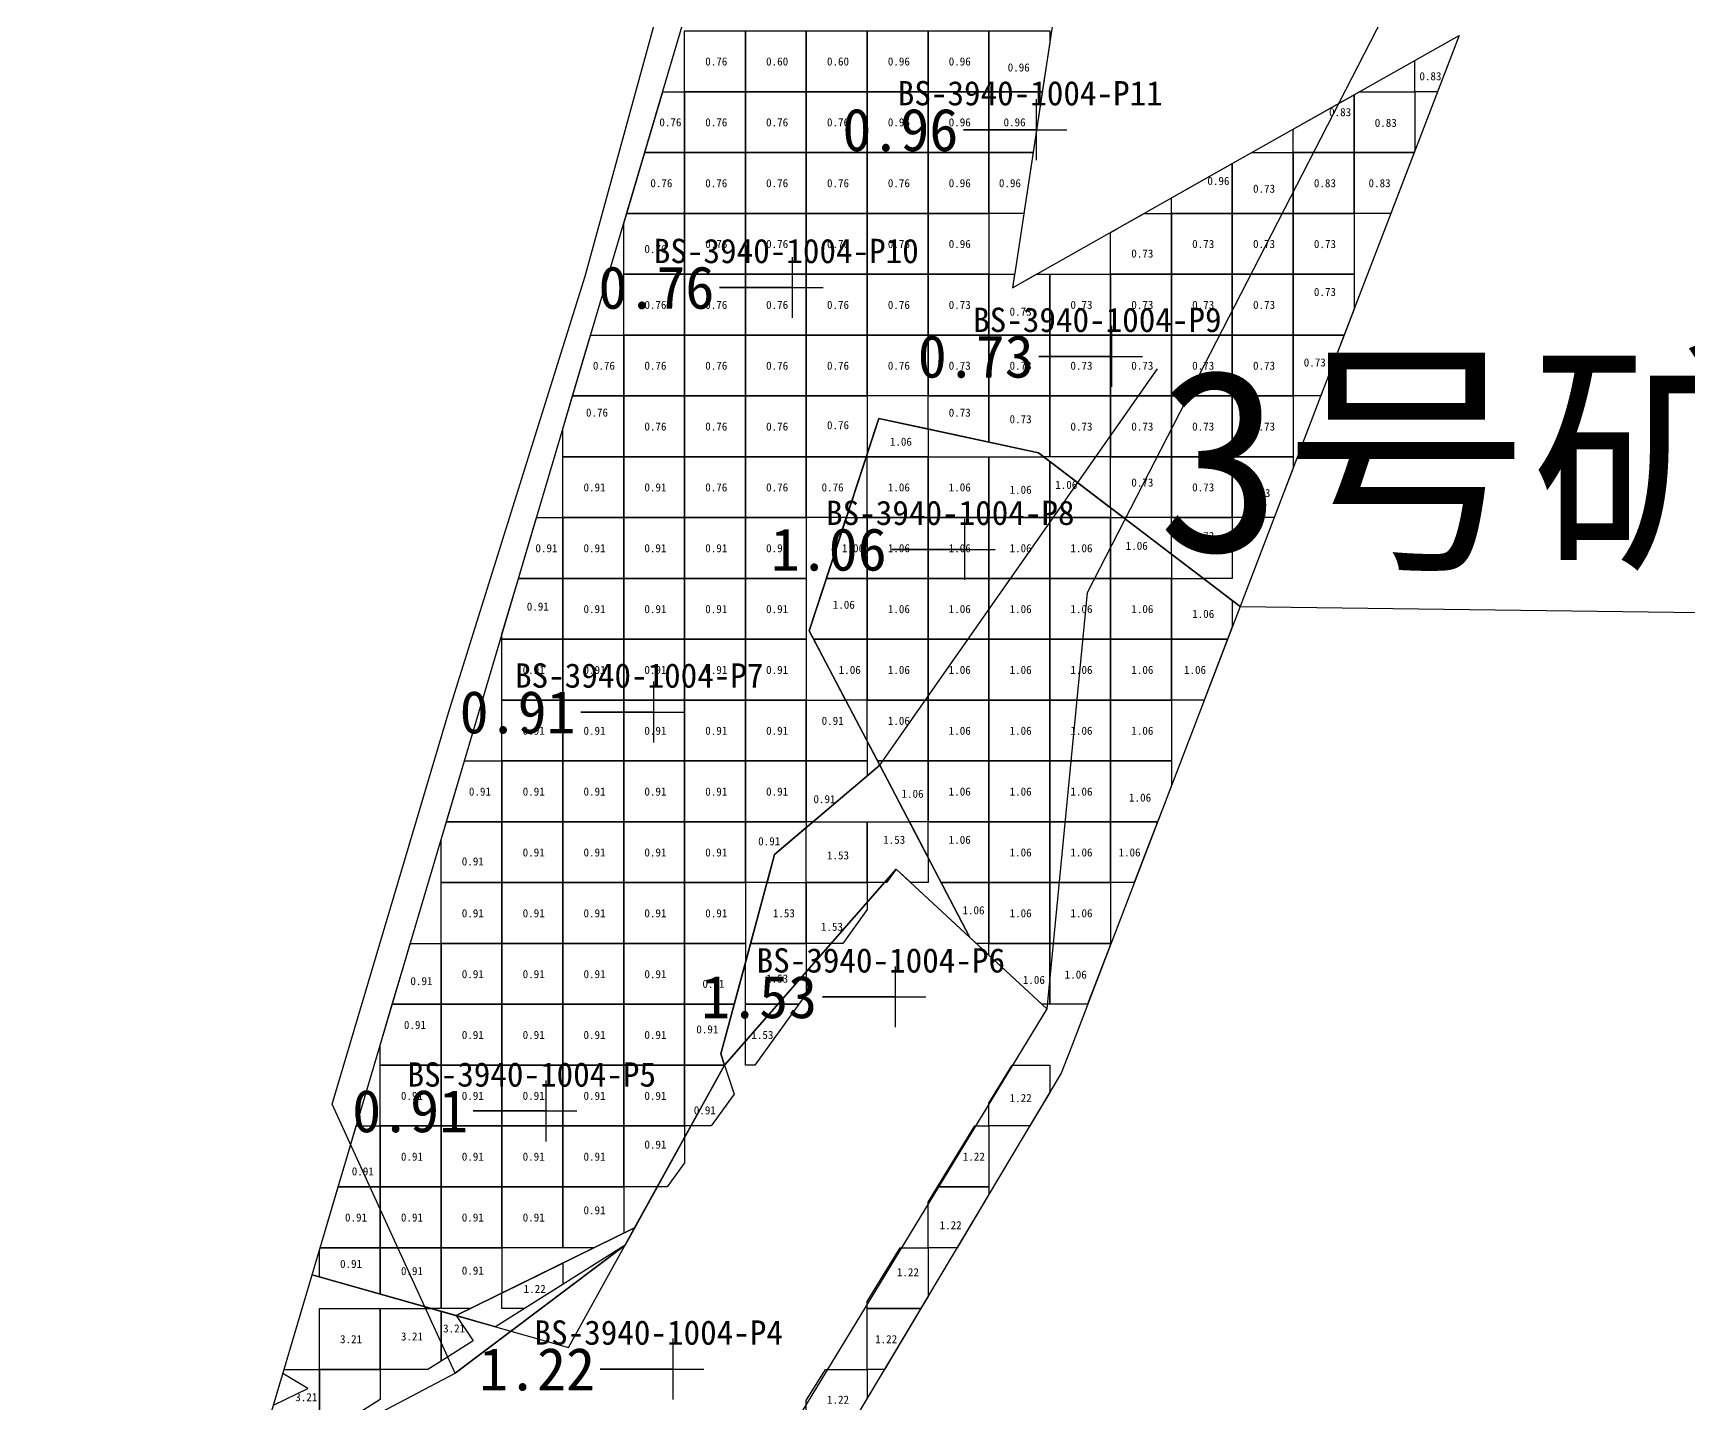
# Model space of a CAD drawing. Header units: metres. Extents: x 470001 to 470179, y 4349638 to 4349749.
# Drawn here: x 470083.89 to 470111.09, y 4349661.5 to 4349684.03 of the extents above; entities that cross this region are included whole.
import ezdxf

# ---------------------------------------------------------------- set-up
doc = ezdxf.new("R2010")
doc.units = ezdxf.units.M
for name, color, linetype in [('0.500-1.000', 4, 'Continuous'), ('1.000-1.500', 5, 'Continuous'), ('1.500-3.000', 1, 'Continuous'), ('3.000-999.000', 2, 'Continuous'), ('点', 7, 'Continuous'), ('爆区方格网', 7, 'Continuous'), ('综合图_历史矿块', 7, 'Continuous'), ('钻孔', 7, 'Continuous')]:
    doc.layers.add(name, color=color, linetype=linetype)
doc.styles.add('CN_TTF', font='simsunb.ttf')

msp = doc.modelspace()

# ---------------------------------------------------------------- linework, layer by layer
at = {"color": 7}
for p, q in [((470097.8, 4349671.997), (470102.365, 4349678.511)), ((470103.72, 4349674.608), (470113.803, 4349674.472))]:
    msp.add_line(p, q, dxfattribs=at)
at = {"layer": '0.500-1.000', "color": 4, "lineweight": 30}
for points in [[(470085.709, 4349659.311), (470090.823, 4349662.009), (470093.614, 4349664.11), (470093.772, 4349664.395), (470090.837, 4349662.953), (470090.837, 4349662.953), (470088.474, 4349663.625), (470089.055, 4349665.585), (470090.018, 4349668.839), (470090.461, 4349670.333), (470091.255, 4349673.014), (470092.509, 4349677.25), (470094.482, 4349683.909), (470095.812, 4349688.4)], [(470100.813, 4349685.334), (470100.045, 4349680.266), (470099.981, 4349679.845), (470101.694, 4349680.814), (470103.727, 4349681.964), (470107.317, 4349683.994), (470106.032, 4349680.642), (470105.087, 4349678.174), (470103.72, 4349674.608), (470102.224, 4349675.748), (470100.406, 4349677.133), (470098.61, 4349677.521), (470097.782, 4349677.699), (470097.141, 4349675.737), (470096.642, 4349674.21), (470097.8, 4349671.997), (470097.8, 4349671.997), (470096.071, 4349670.532), (470095.642, 4349668.938), (470095.188, 4349667.253), (470095.249, 4349667.07), (470098.071, 4349670.29), (470100.543, 4349667.995), (470096.438, 4349661.24)]]:
    msp.add_lwpolyline(points, dxfattribs=at)
at = {"layer": '1.000-1.500', "color": 5, "lineweight": 30}
msp.add_lwpolyline([(470085.709, 4349659.311), (470090.823, 4349662.009), (470093.614, 4349664.11), (470091.484, 4349662.769), (470090.837, 4349662.953), (470093.772, 4349664.395), (470095.247, 4349667.068), (470098.071, 4349670.29), (470100.543, 4349667.995), (470099.281, 4349669.166), (470097.8, 4349671.997), (470096.642, 4349674.21), (470097.782, 4349677.699), (470100.406, 4349677.133), (470102.224, 4349675.748), (470103.72, 4349674.608), (470102.444, 4349671.276), (470100.936, 4349667.341), (470100.781, 4349666.935), (470095.983, 4349658.897)], dxfattribs=at)
msp.add_lwpolyline([(470084.592, 4349653.205), (470086.062, 4349656.797), (470087.078, 4349655.939), (470087.36, 4349656.288), (470085.709, 4349659.311), (470090.823, 4349662.009), (470093.614, 4349664.11), (470095.247, 4349667.068), (470098.071, 4349670.29), (470100.543, 4349667.995), (470096.438, 4349661.24), (470092.908, 4349655.501), (470087.319, 4349648.986), (470083.889, 4349651.991), (470084.76, 4349653.069), (470084.592, 4349653.205)], close=True, dxfattribs=at)
at = {"layer": '1.500-3.000', "color": 1, "lineweight": 30}
for points in [[(470083.889, 4349651.991), (470087.36, 4349656.288), (470085.709, 4349659.311), (470090.823, 4349662.009), (470093.614, 4349664.11), (470095.247, 4349667.068), (470095.249, 4349667.07), (470095.188, 4349667.253), (470096.071, 4349670.532), (470097.8, 4349671.997), (470099.281, 4349669.166), (470098.071, 4349670.29), (470100.543, 4349667.995), (470096.438, 4349661.24), (470092.908, 4349655.501), (470087.319, 4349648.986), (470083.889, 4349651.991)], [(470092.797, 4349655.372), (470087.319, 4349648.986), (470083.889, 4349651.991), (470087.36, 4349656.288), (470085.709, 4349659.311), (470090.823, 4349662.009), (470093.614, 4349664.11), (470095.247, 4349667.068), (470098.071, 4349670.29), (470100.543, 4349667.995), (470096.438, 4349661.24), (470094.856, 4349658.667), (470095.983, 4349658.897), (470093.513, 4349654.758), (470092.797, 4349655.372)]]:
    msp.add_lwpolyline(points, close=True, dxfattribs=at)
at = {"layer": '3.000-999.000', "color": 2, "lineweight": 30}
msp.add_lwpolyline([(470085.709, 4349659.311), (470087.472, 4349660.241), (470088.474, 4349663.625), (470092.685, 4349662.427), (470095.247, 4349667.068), (470098.071, 4349670.29), (470100.543, 4349667.995), (470096.438, 4349661.24), (470092.908, 4349655.501), (470091.975, 4349654.414), (470091.975, 4349654.414), (470087.319, 4349648.986), (470083.889, 4349651.991), (470084.307, 4349652.508), (470086.499, 4349657.864), (470085.709, 4349659.311)], close=True, dxfattribs=at)
at = {"layer": '点', "color": 138, "true_color": 0x004c4c}
for p, q in [((470100.375, 4349681.944), (470100.375, 4349682.944)), ((470099.875, 4349682.444), (470100.875, 4349682.444)), ((470096.367, 4349679.351), (470096.367, 4349680.351)), ((470095.867, 4349679.851), (470096.867, 4349679.851)), ((470101.614, 4349678.219), (470101.614, 4349679.219)), ((470101.114, 4349678.719), (470102.114, 4349678.719)), ((470099.198, 4349675.047), (470099.198, 4349676.047)), ((470098.698, 4349675.547), (470099.698, 4349675.547)), ((470094.087, 4349672.373), (470094.087, 4349673.373)), ((470093.587, 4349672.873), (470094.587, 4349672.873)), ((470098.056, 4349667.691), (470098.056, 4349668.691)), ((470097.556, 4349668.191), (470098.556, 4349668.191)), ((470092.321, 4349665.816), (470092.321, 4349666.816)), ((470091.821, 4349666.316), (470092.821, 4349666.316)), ((470094.407, 4349661.574), (470094.407, 4349662.574)), ((470093.907, 4349662.074), (470094.907, 4349662.074))]:
    msp.add_line(p, q, dxfattribs=at)
at = {"layer": '爆区方格网', "color": 4}
for points in [[(470094.592, 4349683.069), (470094.592, 4349684.069), (470095.592, 4349684.069), (470095.592, 4349683.069), (470094.592, 4349683.069)], [(470095.592, 4349683.069), (470095.592, 4349684.069), (470096.592, 4349684.069), (470096.592, 4349683.069), (470095.592, 4349683.069)], [(470096.592, 4349683.069), (470096.592, 4349684.069), (470097.592, 4349684.069), (470097.592, 4349683.069), (470096.592, 4349683.069)], [(470097.592, 4349683.069), (470097.592, 4349684.069), (470098.592, 4349684.069), (470098.592, 4349683.069), (470097.592, 4349683.069)], [(470098.592, 4349683.069), (470098.592, 4349684.069), (470099.592, 4349684.069), (470099.592, 4349683.069), (470098.592, 4349683.069)], [(470099.592, 4349683.069), (470099.592, 4349684.069), (470100.592, 4349684.069), (470100.592, 4349683.873), (470100.47, 4349683.069), (470099.592, 4349683.069)], [(470106.592, 4349683.069), (470106.592, 4349683.584), (470107.317, 4349683.994), (470106.962, 4349683.069), (470106.592, 4349683.069)], [(470094.592, 4349683.069), (470094.592, 4349682.069), (470093.937, 4349682.069), (470094.233, 4349683.069), (470094.592, 4349683.069)], [(470094.592, 4349682.069), (470094.592, 4349683.069), (470095.592, 4349683.069), (470095.592, 4349682.069), (470094.592, 4349682.069)], [(470095.592, 4349682.069), (470095.592, 4349683.069), (470096.592, 4349683.069), (470096.592, 4349682.069), (470095.592, 4349682.069)], [(470096.592, 4349682.069), (470096.592, 4349683.069), (470097.592, 4349683.069), (470097.592, 4349682.069), (470096.592, 4349682.069)], [(470097.592, 4349682.069), (470097.592, 4349683.069), (470098.592, 4349683.069), (470098.592, 4349682.069), (470097.592, 4349682.069)], [(470098.592, 4349682.069), (470098.592, 4349683.069), (470099.592, 4349683.069), (470099.592, 4349682.069), (470098.592, 4349682.069)], [(470099.592, 4349682.069), (470099.592, 4349683.069), (470100.47, 4349683.069), (470100.318, 4349682.069), (470099.592, 4349682.069)], [(470105.592, 4349682.069), (470104.592, 4349682.069), (470104.592, 4349682.453), (470105.592, 4349683.019), (470105.592, 4349682.069)], [(470106.592, 4349683.069), (470106.592, 4349682.103), (470106.579, 4349682.069), (470105.592, 4349682.069), (470105.592, 4349683.019), (470105.681, 4349683.069), (470106.592, 4349683.069)], [(470094.592, 4349682.069), (470094.592, 4349681.069), (470093.641, 4349681.069), (470093.937, 4349682.069), (470094.592, 4349682.069)], [(470094.592, 4349681.069), (470094.592, 4349682.069), (470095.592, 4349682.069), (470095.592, 4349681.069), (470094.592, 4349681.069)], [(470095.592, 4349681.069), (470095.592, 4349682.069), (470096.592, 4349682.069), (470096.592, 4349681.069), (470095.592, 4349681.069)], [(470096.592, 4349681.069), (470096.592, 4349682.069), (470097.592, 4349682.069), (470097.592, 4349681.069), (470096.592, 4349681.069)], [(470097.592, 4349681.069), (470097.592, 4349682.069), (470098.592, 4349682.069), (470098.592, 4349681.069), (470097.592, 4349681.069)], [(470098.592, 4349681.069), (470098.592, 4349682.069), (470099.592, 4349682.069), (470099.592, 4349681.069), (470098.592, 4349681.069)], [(470099.592, 4349681.069), (470099.592, 4349682.069), (470100.318, 4349682.069), (470100.167, 4349681.069), (470099.592, 4349681.069)], [(470104.592, 4349682.069), (470104.592, 4349681.069), (470103.592, 4349681.069), (470103.592, 4349681.888), (470103.727, 4349681.964), (470103.913, 4349682.069), (470104.592, 4349682.069)], [(470104.592, 4349681.069), (470104.592, 4349682.069), (470105.592, 4349682.069), (470105.592, 4349681.069), (470104.592, 4349681.069)], [(470105.592, 4349681.069), (470105.592, 4349682.069), (470106.579, 4349682.069), (470106.196, 4349681.069), (470105.592, 4349681.069)], [(470103.592, 4349681.069), (470102.592, 4349681.069), (470102.592, 4349681.322), (470103.592, 4349681.888), (470103.592, 4349681.069)], [(470094.592, 4349681.069), (470094.592, 4349680.069), (470093.592, 4349680.069), (470093.592, 4349680.905), (470093.641, 4349681.069), (470094.592, 4349681.069)], [(470094.592, 4349680.069), (470094.592, 4349681.069), (470095.592, 4349681.069), (470095.592, 4349680.069), (470094.592, 4349680.069)], [(470095.592, 4349680.069), (470095.592, 4349681.069), (470096.592, 4349681.069), (470096.592, 4349680.069), (470095.592, 4349680.069)], [(470096.592, 4349680.069), (470096.592, 4349681.069), (470097.592, 4349681.069), (470097.592, 4349680.069), (470096.592, 4349680.069)], [(470097.592, 4349680.069), (470097.592, 4349681.069), (470098.592, 4349681.069), (470098.592, 4349680.069), (470097.592, 4349680.069)], [(470098.592, 4349680.069), (470098.592, 4349681.069), (470099.592, 4349681.069), (470099.592, 4349680.069), (470098.592, 4349680.069)], [(470102.592, 4349681.069), (470102.592, 4349680.069), (470101.592, 4349680.069), (470101.592, 4349680.756), (470101.694, 4349680.814), (470102.145, 4349681.069), (470102.592, 4349681.069)], [(470102.592, 4349680.069), (470102.592, 4349681.069), (470103.592, 4349681.069), (470103.592, 4349680.069), (470102.592, 4349680.069)], [(470103.592, 4349680.069), (470103.592, 4349681.069), (470104.592, 4349681.069), (470104.592, 4349680.069), (470103.592, 4349680.069)], [(470104.592, 4349680.069), (470104.592, 4349681.069), (470105.592, 4349681.069), (470105.592, 4349680.069), (470104.592, 4349680.069)], [(470093.592, 4349679.069), (470093.592, 4349680.069), (470094.592, 4349680.069), (470094.592, 4349679.069), (470093.592, 4349679.069)], [(470094.592, 4349679.069), (470094.592, 4349680.069), (470095.592, 4349680.069), (470095.592, 4349679.069), (470094.592, 4349679.069)], [(470095.592, 4349679.069), (470095.592, 4349680.069), (470096.592, 4349680.069), (470096.592, 4349679.069), (470095.592, 4349679.069)], [(470096.592, 4349679.069), (470096.592, 4349680.069), (470097.592, 4349680.069), (470097.592, 4349679.069), (470096.592, 4349679.069)], [(470097.592, 4349679.069), (470097.592, 4349680.069), (470098.592, 4349680.069), (470098.592, 4349679.069), (470097.592, 4349679.069)], [(470098.592, 4349679.069), (470098.592, 4349680.069), (470099.592, 4349680.069), (470099.592, 4349679.069), (470098.592, 4349679.069)], [(470100.592, 4349680.069), (470100.592, 4349679.069), (470099.592, 4349679.069), (470099.592, 4349680.069), (470100.015, 4349680.069), (470099.981, 4349679.845), (470100.377, 4349680.069), (470100.592, 4349680.069)], [(470100.592, 4349679.069), (470100.592, 4349680.069), (470101.592, 4349680.069), (470101.592, 4349679.069), (470100.592, 4349679.069)], [(470101.592, 4349679.069), (470101.592, 4349680.069), (470102.592, 4349680.069), (470102.592, 4349679.069), (470101.592, 4349679.069)], [(470102.592, 4349679.069), (470102.592, 4349680.069), (470103.592, 4349680.069), (470103.592, 4349679.069), (470102.592, 4349679.069)], [(470103.592, 4349679.069), (470103.592, 4349680.069), (470104.592, 4349680.069), (470104.592, 4349679.069), (470103.592, 4349679.069)], [(470104.592, 4349679.069), (470104.592, 4349680.069), (470105.592, 4349680.069), (470105.592, 4349679.493), (470105.43, 4349679.069), (470104.592, 4349679.069)], [(470093.592, 4349679.069), (470093.592, 4349678.069), (470092.752, 4349678.069), (470093.048, 4349679.069), (470093.592, 4349679.069)], [(470093.592, 4349678.069), (470093.592, 4349679.069), (470094.592, 4349679.069), (470094.592, 4349678.069), (470093.592, 4349678.069)], [(470094.592, 4349678.069), (470094.592, 4349679.069), (470095.592, 4349679.069), (470095.592, 4349678.069), (470094.592, 4349678.069)], [(470095.592, 4349678.069), (470095.592, 4349679.069), (470096.592, 4349679.069), (470096.592, 4349678.069), (470095.592, 4349678.069)], [(470096.592, 4349678.069), (470096.592, 4349679.069), (470097.592, 4349679.069), (470097.592, 4349678.069), (470096.592, 4349678.069)], [(470097.592, 4349678.069), (470097.592, 4349679.069), (470098.592, 4349679.069), (470098.592, 4349678.069), (470097.592, 4349678.069)], [(470098.592, 4349678.069), (470098.592, 4349679.069), (470099.592, 4349679.069), (470099.592, 4349678.069), (470098.592, 4349678.069)], [(470099.592, 4349678.069), (470099.592, 4349679.069), (470100.592, 4349679.069), (470100.592, 4349678.069), (470099.592, 4349678.069)], [(470100.592, 4349678.069), (470100.592, 4349679.069), (470101.592, 4349679.069), (470101.592, 4349678.069), (470100.592, 4349678.069)], [(470101.592, 4349678.069), (470101.592, 4349679.069), (470102.592, 4349679.069), (470102.592, 4349678.069), (470101.592, 4349678.069)], [(470102.592, 4349678.069), (470102.592, 4349679.069), (470103.592, 4349679.069), (470103.592, 4349678.069), (470102.592, 4349678.069)], [(470103.592, 4349678.069), (470103.592, 4349679.069), (470104.592, 4349679.069), (470104.592, 4349678.069), (470103.592, 4349678.069)], [(470104.592, 4349678.069), (470104.592, 4349679.069), (470105.43, 4349679.069), (470105.087, 4349678.174), (470105.046, 4349678.069), (470104.592, 4349678.069)], [(470093.592, 4349678.069), (470093.592, 4349677.069), (470092.592, 4349677.069), (470092.592, 4349677.528), (470092.752, 4349678.069), (470093.592, 4349678.069)], [(470093.592, 4349677.069), (470093.592, 4349678.069), (470094.592, 4349678.069), (470094.592, 4349677.069), (470093.592, 4349677.069)], [(470094.592, 4349677.069), (470094.592, 4349678.069), (470095.592, 4349678.069), (470095.592, 4349677.069), (470094.592, 4349677.069)], [(470095.592, 4349677.069), (470095.592, 4349678.069), (470096.592, 4349678.069), (470096.592, 4349677.069), (470095.592, 4349677.069)], [(470096.592, 4349677.069), (470096.592, 4349678.069), (470097.592, 4349678.069), (470097.592, 4349677.116), (470097.577, 4349677.069), (470096.592, 4349677.069)], [(470098.592, 4349678.069), (470099.592, 4349678.069), (470099.592, 4349677.309), (470098.61, 4349677.521), (470098.592, 4349677.524), (470098.592, 4349678.069)], [(470099.592, 4349678.069), (470100.592, 4349678.069), (470100.592, 4349677.069), (470100.49, 4349677.069), (470100.406, 4349677.133), (470099.592, 4349677.309), (470099.592, 4349678.069)], [(470100.592, 4349677.069), (470100.592, 4349678.069), (470101.592, 4349678.069), (470101.592, 4349677.069), (470100.592, 4349677.069)], [(470101.592, 4349677.069), (470101.592, 4349678.069), (470102.592, 4349678.069), (470102.592, 4349677.069), (470101.592, 4349677.069)], [(470102.592, 4349677.069), (470102.592, 4349678.069), (470103.592, 4349678.069), (470103.592, 4349677.069), (470102.592, 4349677.069)], [(470103.592, 4349677.069), (470103.592, 4349678.069), (470104.592, 4349678.069), (470104.592, 4349677.069), (470103.592, 4349677.069)], [(470092.592, 4349676.069), (470092.592, 4349677.069), (470093.592, 4349677.069), (470093.592, 4349676.069), (470092.592, 4349676.069)], [(470093.592, 4349676.069), (470093.592, 4349677.069), (470094.592, 4349677.069), (470094.592, 4349676.069), (470093.592, 4349676.069)], [(470094.592, 4349676.069), (470094.592, 4349677.069), (470095.592, 4349677.069), (470095.592, 4349676.069), (470094.592, 4349676.069)], [(470095.592, 4349676.069), (470095.592, 4349677.069), (470096.592, 4349677.069), (470096.592, 4349676.069), (470095.592, 4349676.069)], [(470096.592, 4349676.069), (470096.592, 4349677.069), (470097.577, 4349677.069), (470097.25, 4349676.069), (470096.592, 4349676.069)], [(470101.592, 4349677.069), (470102.592, 4349677.069), (470102.592, 4349676.069), (470101.803, 4349676.069), (470101.592, 4349676.23), (470101.592, 4349677.069)], [(470102.592, 4349676.069), (470102.592, 4349677.069), (470103.592, 4349677.069), (470103.592, 4349676.069), (470102.592, 4349676.069)], [(470103.592, 4349676.069), (470103.592, 4349677.069), (470104.592, 4349677.069), (470104.592, 4349676.883), (470104.28, 4349676.069), (470103.592, 4349676.069)], [(470092.592, 4349676.069), (470092.592, 4349675.069), (470091.863, 4349675.069), (470092.16, 4349676.069), (470092.592, 4349676.069)], [(470092.592, 4349675.069), (470092.592, 4349676.069), (470093.592, 4349676.069), (470093.592, 4349675.069), (470092.592, 4349675.069)], [(470093.592, 4349675.069), (470093.592, 4349676.069), (470094.592, 4349676.069), (470094.592, 4349675.069), (470093.592, 4349675.069)], [(470094.592, 4349675.069), (470094.592, 4349676.069), (470095.592, 4349676.069), (470095.592, 4349675.069), (470094.592, 4349675.069)], [(470095.592, 4349675.069), (470095.592, 4349676.069), (470096.592, 4349676.069), (470096.592, 4349675.069), (470095.592, 4349675.069)], [(470102.592, 4349676.069), (470103.592, 4349676.069), (470103.592, 4349675.069), (470103.116, 4349675.069), (470102.592, 4349675.468), (470102.592, 4349676.069)], [(470092.592, 4349675.069), (470092.592, 4349674.069), (470091.592, 4349674.069), (470091.592, 4349674.152), (470091.863, 4349675.069), (470092.592, 4349675.069)], [(470092.592, 4349674.069), (470092.592, 4349675.069), (470093.592, 4349675.069), (470093.592, 4349674.069), (470092.592, 4349674.069)], [(470093.592, 4349674.069), (470093.592, 4349675.069), (470094.592, 4349675.069), (470094.592, 4349674.069), (470093.592, 4349674.069)], [(470094.592, 4349674.069), (470094.592, 4349675.069), (470095.592, 4349675.069), (470095.592, 4349674.069), (470094.592, 4349674.069)], [(470095.592, 4349674.069), (470095.592, 4349675.069), (470096.592, 4349675.069), (470096.592, 4349674.069), (470095.592, 4349674.069)], [(470091.592, 4349673.069), (470091.592, 4349674.069), (470092.592, 4349674.069), (470092.592, 4349673.069), (470091.592, 4349673.069)], [(470092.592, 4349673.069), (470092.592, 4349674.069), (470093.592, 4349674.069), (470093.592, 4349673.069), (470092.592, 4349673.069)], [(470093.592, 4349673.069), (470093.592, 4349674.069), (470094.592, 4349674.069), (470094.592, 4349673.069), (470093.592, 4349673.069)], [(470094.592, 4349673.069), (470094.592, 4349674.069), (470095.592, 4349674.069), (470095.592, 4349673.069), (470094.592, 4349673.069)], [(470095.592, 4349673.069), (470095.592, 4349674.069), (470096.592, 4349674.069), (470096.592, 4349673.069), (470095.592, 4349673.069)], [(470091.592, 4349672.069), (470091.592, 4349673.069), (470092.592, 4349673.069), (470092.592, 4349672.069), (470091.592, 4349672.069)], [(470092.592, 4349672.069), (470092.592, 4349673.069), (470093.592, 4349673.069), (470093.592, 4349672.069), (470092.592, 4349672.069)], [(470093.592, 4349672.069), (470093.592, 4349673.069), (470094.592, 4349673.069), (470094.592, 4349672.069), (470093.592, 4349672.069)], [(470094.592, 4349672.069), (470094.592, 4349673.069), (470095.592, 4349673.069), (470095.592, 4349672.069), (470094.592, 4349672.069)], [(470095.592, 4349672.069), (470095.592, 4349673.069), (470096.592, 4349673.069), (470096.592, 4349672.069), (470095.592, 4349672.069)], [(470097.592, 4349672.069), (470096.592, 4349672.069), (470096.592, 4349673.069), (470097.239, 4349673.069), (470097.592, 4349672.395), (470097.592, 4349672.069)], [(470091.592, 4349672.069), (470091.592, 4349671.069), (470090.679, 4349671.069), (470090.975, 4349672.069), (470091.592, 4349672.069)], [(470091.592, 4349671.069), (470091.592, 4349672.069), (470092.592, 4349672.069), (470092.592, 4349671.069), (470091.592, 4349671.069)], [(470092.592, 4349671.069), (470092.592, 4349672.069), (470093.592, 4349672.069), (470093.592, 4349671.069), (470092.592, 4349671.069)], [(470093.592, 4349671.069), (470093.592, 4349672.069), (470094.592, 4349672.069), (470094.592, 4349671.069), (470093.592, 4349671.069)], [(470094.592, 4349671.069), (470094.592, 4349672.069), (470095.592, 4349672.069), (470095.592, 4349671.069), (470094.592, 4349671.069)], [(470095.592, 4349671.069), (470095.592, 4349672.069), (470096.592, 4349672.069), (470096.592, 4349671.069), (470095.592, 4349671.069)], [(470096.592, 4349671.069), (470096.592, 4349672.069), (470097.592, 4349672.069), (470097.592, 4349671.821), (470096.705, 4349671.069), (470096.592, 4349671.069)], [(470091.592, 4349671.069), (470091.592, 4349670.069), (470090.592, 4349670.069), (470090.592, 4349670.776), (470090.679, 4349671.069), (470091.592, 4349671.069)], [(470091.592, 4349670.069), (470091.592, 4349671.069), (470092.592, 4349671.069), (470092.592, 4349670.069), (470091.592, 4349670.069)], [(470092.592, 4349670.069), (470092.592, 4349671.069), (470093.592, 4349671.069), (470093.592, 4349670.069), (470092.592, 4349670.069)], [(470093.592, 4349670.069), (470093.592, 4349671.069), (470094.592, 4349671.069), (470094.592, 4349670.069), (470093.592, 4349670.069)], [(470094.592, 4349670.069), (470094.592, 4349671.069), (470095.592, 4349671.069), (470095.592, 4349670.069), (470094.592, 4349670.069)], [(470095.592, 4349670.069), (470095.592, 4349671.069), (470096.592, 4349671.069), (470096.592, 4349670.973), (470096.071, 4349670.532), (470095.947, 4349670.069), (470095.592, 4349670.069)], [(470090.592, 4349669.069), (470090.592, 4349670.069), (470091.592, 4349670.069), (470091.592, 4349669.069), (470090.592, 4349669.069)], [(470091.592, 4349669.069), (470091.592, 4349670.069), (470092.592, 4349670.069), (470092.592, 4349669.069), (470091.592, 4349669.069)], [(470092.592, 4349669.069), (470092.592, 4349670.069), (470093.592, 4349670.069), (470093.592, 4349669.069), (470092.592, 4349669.069)], [(470093.592, 4349669.069), (470093.592, 4349670.069), (470094.592, 4349670.069), (470094.592, 4349669.069), (470093.592, 4349669.069)], [(470094.592, 4349669.069), (470094.592, 4349670.069), (470095.592, 4349670.069), (470095.592, 4349669.069), (470094.592, 4349669.069)], [(470090.592, 4349669.069), (470090.592, 4349668.069), (470089.79, 4349668.069), (470090.018, 4349668.839), (470090.086, 4349669.069), (470090.592, 4349669.069)], [(470090.592, 4349668.069), (470090.592, 4349669.069), (470091.592, 4349669.069), (470091.592, 4349668.069), (470090.592, 4349668.069)], [(470091.592, 4349668.069), (470091.592, 4349669.069), (470092.592, 4349669.069), (470092.592, 4349668.069), (470091.592, 4349668.069)], [(470092.592, 4349668.069), (470092.592, 4349669.069), (470093.592, 4349669.069), (470093.592, 4349668.069), (470092.592, 4349668.069)], [(470093.592, 4349668.069), (470093.592, 4349669.069), (470094.592, 4349669.069), (470094.592, 4349668.069), (470093.592, 4349668.069)], [(470094.592, 4349668.069), (470094.592, 4349669.069), (470095.592, 4349669.069), (470095.592, 4349668.751), (470095.408, 4349668.069), (470094.592, 4349668.069)], [(470090.592, 4349668.069), (470090.592, 4349667.069), (470089.592, 4349667.069), (470089.592, 4349667.399), (470089.79, 4349668.069), (470090.592, 4349668.069)], [(470090.592, 4349667.069), (470090.592, 4349668.069), (470091.592, 4349668.069), (470091.592, 4349667.069), (470090.592, 4349667.069)], [(470091.592, 4349667.069), (470091.592, 4349668.069), (470092.592, 4349668.069), (470092.592, 4349667.069), (470091.592, 4349667.069)], [(470092.592, 4349667.069), (470092.592, 4349668.069), (470093.592, 4349668.069), (470093.592, 4349667.069), (470092.592, 4349667.069)], [(470093.592, 4349667.069), (470093.592, 4349668.069), (470094.592, 4349668.069), (470094.592, 4349667.069), (470093.592, 4349667.069)], [(470094.592, 4349667.069), (470094.592, 4349668.069), (470095.408, 4349668.069), (470095.188, 4349667.253), (470095.249, 4349667.069), (470094.592, 4349667.069)], [(470089.592, 4349666.069), (470089.592, 4349667.069), (470090.592, 4349667.069), (470090.592, 4349666.069), (470089.592, 4349666.069)], [(470090.592, 4349666.069), (470090.592, 4349667.069), (470091.592, 4349667.069), (470091.592, 4349666.069), (470090.592, 4349666.069)], [(470091.592, 4349666.069), (470091.592, 4349667.069), (470092.592, 4349667.069), (470092.592, 4349666.069), (470091.592, 4349666.069)], [(470092.592, 4349666.069), (470092.592, 4349667.069), (470093.592, 4349667.069), (470093.592, 4349666.069), (470092.592, 4349666.069)], [(470093.592, 4349666.069), (470093.592, 4349667.069), (470094.592, 4349667.069), (470094.592, 4349666.069), (470093.592, 4349666.069)], [(470094.592, 4349666.069), (470094.592, 4349667.069), (470095.249, 4349667.069), (470095.405, 4349666.593), (470095.027, 4349666.069), (470094.592, 4349666.069)], [(470089.592, 4349666.069), (470089.592, 4349665.069), (470088.902, 4349665.069), (470089.055, 4349665.585), (470089.198, 4349666.069), (470089.592, 4349666.069)], [(470089.592, 4349665.069), (470089.592, 4349666.069), (470090.592, 4349666.069), (470090.592, 4349665.069), (470089.592, 4349665.069)], [(470090.592, 4349665.069), (470090.592, 4349666.069), (470091.592, 4349666.069), (470091.592, 4349665.069), (470090.592, 4349665.069)], [(470091.592, 4349665.069), (470091.592, 4349666.069), (470092.592, 4349666.069), (470092.592, 4349665.069), (470091.592, 4349665.069)], [(470092.592, 4349665.069), (470092.592, 4349666.069), (470093.592, 4349666.069), (470093.592, 4349665.069), (470092.592, 4349665.069)], [(470093.592, 4349665.069), (470093.592, 4349666.069), (470094.592, 4349666.069), (470094.592, 4349665.466), (470094.306, 4349665.069), (470093.592, 4349665.069)], [(470089.592, 4349665.069), (470089.592, 4349664.069), (470088.606, 4349664.069), (470088.902, 4349665.069), (470089.592, 4349665.069)], [(470089.592, 4349664.069), (470089.592, 4349665.069), (470090.592, 4349665.069), (470090.592, 4349664.069), (470089.592, 4349664.069)], [(470090.592, 4349664.069), (470090.592, 4349665.069), (470091.592, 4349665.069), (470091.592, 4349664.069), (470090.592, 4349664.069)], [(470091.592, 4349664.069), (470091.592, 4349665.069), (470092.592, 4349665.069), (470092.592, 4349664.069), (470091.592, 4349664.069)], [(470092.592, 4349664.069), (470092.592, 4349665.069), (470093.592, 4349665.069), (470093.592, 4349664.307), (470093.108, 4349664.069), (470092.592, 4349664.069)], [(470089.592, 4349664.069), (470089.592, 4349663.307), (470088.592, 4349663.592), (470088.592, 4349664.023), (470088.606, 4349664.069), (470089.592, 4349664.069)], [(470089.592, 4349664.069), (470090.592, 4349664.069), (470090.592, 4349663.069), (470090.428, 4349663.069), (470089.592, 4349663.307), (470089.592, 4349664.069)], [(470090.592, 4349663.069), (470090.592, 4349664.069), (470091.592, 4349664.069), (470091.592, 4349663.324), (470091.074, 4349663.069), (470090.592, 4349663.069)]]:
    msp.add_lwpolyline(points, close=True, dxfattribs=at)
at = {"layer": '爆区方格网', "color": 5}
for points in [[(470098.592, 4349677.069), (470097.592, 4349677.069), (470097.592, 4349677.116), (470097.782, 4349677.699), (470098.592, 4349677.524), (470098.592, 4349677.069)], [(470097.592, 4349676.069), (470097.592, 4349677.069), (470098.592, 4349677.069), (470098.592, 4349676.069), (470097.592, 4349676.069)], [(470098.592, 4349676.069), (470098.592, 4349677.069), (470099.592, 4349677.069), (470099.592, 4349676.069), (470098.592, 4349676.069)], [(470100.592, 4349676.069), (470099.592, 4349676.069), (470099.592, 4349677.069), (470100.49, 4349677.069), (470100.592, 4349676.991), (470100.592, 4349676.069)], [(470101.592, 4349676.069), (470100.592, 4349676.069), (470100.592, 4349676.991), (470101.592, 4349676.23), (470101.592, 4349676.069)], [(470097.592, 4349676.069), (470097.592, 4349675.069), (470096.923, 4349675.069), (470097.25, 4349676.069), (470097.592, 4349676.069)], [(470097.592, 4349675.069), (470097.592, 4349676.069), (470098.592, 4349676.069), (470098.592, 4349675.069), (470097.592, 4349675.069)], [(470098.592, 4349675.069), (470098.592, 4349676.069), (470099.592, 4349676.069), (470099.592, 4349675.069), (470098.592, 4349675.069)], [(470099.592, 4349675.069), (470099.592, 4349676.069), (470100.592, 4349676.069), (470100.592, 4349675.069), (470099.592, 4349675.069)], [(470100.592, 4349675.069), (470100.592, 4349676.069), (470101.592, 4349676.069), (470101.592, 4349675.069), (470100.592, 4349675.069)], [(470102.592, 4349675.069), (470101.592, 4349675.069), (470101.592, 4349676.069), (470101.803, 4349676.069), (470102.224, 4349675.748), (470102.592, 4349675.468), (470102.592, 4349675.069)], [(470097.592, 4349675.069), (470097.592, 4349674.069), (470096.716, 4349674.069), (470096.642, 4349674.21), (470096.923, 4349675.069), (470097.592, 4349675.069)], [(470097.592, 4349674.069), (470097.592, 4349675.069), (470098.592, 4349675.069), (470098.592, 4349674.069), (470097.592, 4349674.069)], [(470098.592, 4349674.069), (470098.592, 4349675.069), (470099.592, 4349675.069), (470099.592, 4349674.069), (470098.592, 4349674.069)], [(470099.592, 4349674.069), (470099.592, 4349675.069), (470100.592, 4349675.069), (470100.592, 4349674.069), (470099.592, 4349674.069)], [(470100.592, 4349674.069), (470100.592, 4349675.069), (470101.592, 4349675.069), (470101.592, 4349674.069), (470100.592, 4349674.069)], [(470101.592, 4349674.069), (470101.592, 4349675.069), (470102.592, 4349675.069), (470102.592, 4349674.069), (470101.592, 4349674.069)], [(470103.592, 4349674.273), (470103.514, 4349674.069), (470102.592, 4349674.069), (470102.592, 4349675.069), (470103.116, 4349675.069), (470103.592, 4349674.706), (470103.592, 4349674.273)], [(470097.592, 4349674.069), (470097.592, 4349673.069), (470097.239, 4349673.069), (470096.716, 4349674.069), (470097.592, 4349674.069)], [(470097.592, 4349673.069), (470097.592, 4349674.069), (470098.592, 4349674.069), (470098.592, 4349673.069), (470097.592, 4349673.069)], [(470098.592, 4349673.069), (470098.592, 4349674.069), (470099.592, 4349674.069), (470099.592, 4349673.069), (470098.592, 4349673.069)], [(470099.592, 4349673.069), (470099.592, 4349674.069), (470100.592, 4349674.069), (470100.592, 4349673.069), (470099.592, 4349673.069)], [(470100.592, 4349673.069), (470100.592, 4349674.069), (470101.592, 4349674.069), (470101.592, 4349673.069), (470100.592, 4349673.069)], [(470101.592, 4349673.069), (470101.592, 4349674.069), (470102.592, 4349674.069), (470102.592, 4349673.069), (470101.592, 4349673.069)], [(470102.592, 4349673.069), (470102.592, 4349674.069), (470103.514, 4349674.069), (470103.131, 4349673.069), (470102.592, 4349673.069)], [(470097.592, 4349673.069), (470098.592, 4349673.069), (470098.592, 4349672.069), (470097.763, 4349672.069), (470097.592, 4349672.395), (470097.592, 4349673.069)], [(470098.592, 4349672.069), (470098.592, 4349673.069), (470099.592, 4349673.069), (470099.592, 4349672.069), (470098.592, 4349672.069)], [(470099.592, 4349672.069), (470099.592, 4349673.069), (470100.592, 4349673.069), (470100.592, 4349672.069), (470099.592, 4349672.069)], [(470100.592, 4349672.069), (470100.592, 4349673.069), (470101.592, 4349673.069), (470101.592, 4349672.069), (470100.592, 4349672.069)], [(470101.592, 4349672.069), (470101.592, 4349673.069), (470102.592, 4349673.069), (470102.592, 4349672.069), (470101.592, 4349672.069)], [(470098.592, 4349672.069), (470098.592, 4349671.069), (470098.286, 4349671.069), (470097.8, 4349671.997), (470097.763, 4349672.069), (470098.592, 4349672.069)], [(470098.592, 4349671.069), (470098.592, 4349672.069), (470099.592, 4349672.069), (470099.592, 4349671.069), (470098.592, 4349671.069)], [(470099.592, 4349671.069), (470099.592, 4349672.069), (470100.592, 4349672.069), (470100.592, 4349671.069), (470099.592, 4349671.069)], [(470100.592, 4349671.069), (470100.592, 4349672.069), (470101.592, 4349672.069), (470101.592, 4349671.069), (470100.592, 4349671.069)], [(470101.592, 4349671.069), (470101.592, 4349672.069), (470102.592, 4349672.069), (470102.592, 4349671.663), (470102.444, 4349671.276), (470102.364, 4349671.069), (470101.592, 4349671.069)], [(470098.592, 4349671.069), (470099.592, 4349671.069), (470099.592, 4349670.069), (470098.809, 4349670.069), (470098.592, 4349670.484), (470098.592, 4349671.069)], [(470099.592, 4349670.069), (470099.592, 4349671.069), (470100.592, 4349671.069), (470100.592, 4349670.069), (470099.592, 4349670.069)], [(470100.592, 4349670.069), (470100.592, 4349671.069), (470101.592, 4349671.069), (470101.592, 4349670.069), (470100.592, 4349670.069)], [(470101.592, 4349670.069), (470101.592, 4349671.069), (470102.364, 4349671.069), (470101.981, 4349670.069), (470101.592, 4349670.069)], [(470099.592, 4349670.069), (470099.592, 4349669.069), (470099.386, 4349669.069), (470099.281, 4349669.166), (470098.809, 4349670.069), (470099.592, 4349670.069)], [(470099.592, 4349669.069), (470099.592, 4349670.069), (470100.592, 4349670.069), (470100.592, 4349669.069), (470099.592, 4349669.069)], [(470100.592, 4349669.069), (470100.592, 4349670.069), (470101.592, 4349670.069), (470101.592, 4349669.069), (470100.592, 4349669.069)], [(470099.592, 4349669.069), (470100.592, 4349669.069), (470100.592, 4349668.069), (470100.463, 4349668.069), (470099.592, 4349668.878), (470099.592, 4349669.069)], [(470100.592, 4349668.069), (470100.592, 4349669.069), (470101.592, 4349669.069), (470101.592, 4349669.053), (470101.215, 4349668.069), (470100.592, 4349668.069)], [(470100.592, 4349667.069), (470100.592, 4349666.619), (470100.264, 4349666.069), (470099.592, 4349666.069), (470099.592, 4349666.445), (470099.975, 4349667.069), (470100.592, 4349667.069)], [(470099.592, 4349666.069), (470099.592, 4349665.069), (470098.748, 4349665.069), (470099.361, 4349666.069), (470099.592, 4349666.069)], [(470099.592, 4349665.069), (470099.592, 4349664.944), (470099.07, 4349664.069), (470098.592, 4349664.069), (470098.592, 4349664.815), (470098.748, 4349665.069), (470099.592, 4349665.069)], [(470098.592, 4349664.069), (470098.592, 4349663.268), (470098.473, 4349663.069), (470097.592, 4349663.069), (470097.592, 4349663.186), (470098.134, 4349664.069), (470098.592, 4349664.069)], [(470092.592, 4349663.466), (470091.961, 4349663.069), (470091.592, 4349663.069), (470091.592, 4349663.324), (470092.592, 4349663.815), (470092.592, 4349663.466)], [(470097.592, 4349662.069), (470097.592, 4349663.069), (470098.473, 4349663.069), (470097.876, 4349662.069), (470097.592, 4349662.069)], [(470097.592, 4349662.069), (470097.592, 4349661.593), (470097.279, 4349661.069), (470096.592, 4349661.069), (470096.592, 4349661.556), (470096.907, 4349662.069), (470097.592, 4349662.069)]]:
    msp.add_lwpolyline(points, close=True, dxfattribs=at)
at = {"layer": '爆区方格网', "color": 1}
for points in [[(470097.592, 4349671.069), (470097.592, 4349670.069), (470096.592, 4349670.069), (470096.592, 4349670.973), (470096.705, 4349671.069), (470097.592, 4349671.069)], [(470098.592, 4349670.069), (470098.309, 4349670.069), (470098.071, 4349670.29), (470097.912, 4349670.069), (470097.592, 4349670.069), (470097.592, 4349671.069), (470098.286, 4349671.069), (470098.592, 4349670.484), (470098.592, 4349670.069)], [(470096.592, 4349670.069), (470096.592, 4349669.069), (470095.677, 4349669.069), (470095.947, 4349670.069), (470096.592, 4349670.069)], [(470096.592, 4349669.069), (470096.592, 4349670.069), (470097.592, 4349670.069), (470097.592, 4349669.626), (470097.19, 4349669.069), (470096.592, 4349669.069)], [(470096.592, 4349669.069), (470096.592, 4349668.239), (470096.469, 4349668.069), (470095.592, 4349668.069), (470095.592, 4349668.751), (470095.677, 4349669.069), (470096.592, 4349669.069)], [(470095.592, 4349667.069), (470095.592, 4349668.069), (470096.469, 4349668.069), (470095.748, 4349667.069), (470095.592, 4349667.069)]]:
    msp.add_lwpolyline(points, close=True, dxfattribs=at)
at = {"layer": '爆区方格网', "color": 2}
for points in [[(470088.592, 4349662.069), (470088.592, 4349663.069), (470089.592, 4349663.069), (470089.592, 4349662.069), (470088.592, 4349662.069)], [(470090.592, 4349662.206), (470090.374, 4349662.069), (470089.592, 4349662.069), (470089.592, 4349663.069), (470090.428, 4349663.069), (470090.592, 4349663.022), (470090.592, 4349662.206)], [(470090.592, 4349663.022), (470090.837, 4349662.953), (470090.837, 4349662.953), (470091.118, 4349662.538), (470090.592, 4349662.206), (470090.592, 4349663.022)], [(470088.592, 4349662.069), (470088.592, 4349661.069), (470087.717, 4349661.069), (470087.838, 4349661.478), (470088.401, 4349661.755), (470087.993, 4349662), (470088.013, 4349662.069), (470088.592, 4349662.069)], [(470088.592, 4349661.069), (470088.592, 4349662.069), (470089.592, 4349662.069), (470089.592, 4349661.576), (470089.156, 4349661.302), (470088.786, 4349661.069), (470088.592, 4349661.069)]]:
    msp.add_lwpolyline(points, close=True, dxfattribs=at)
at = {"layer": '综合图_历史矿块', "color": 9}
msp.add_lwpolyline([(470116.025, 4349699.654), (470110.352, 4349690.002), (470106.057, 4349684.275), (470101.206, 4349674.834), (470100.543, 4349667.995), (470098.071, 4349670.29), (470095.247, 4349667.068), (470093.614, 4349664.11), (470090.823, 4349662.009), (470090.823, 4349662.009), (470088.803, 4349666.427), (470090.728, 4349672.913), (470092.958, 4349680.036), (470094.717, 4349686.447), (470097.817, 4349692.565), (470100.278, 4349701.085)], dxfattribs=at)
msp.add_lwpolyline([(470087.319, 4349648.986), (470083.889, 4349651.991), (470087.36, 4349656.288), (470085.709, 4349659.311), (470090.823, 4349662.009), (470093.614, 4349664.11), (470095.247, 4349667.068), (470098.071, 4349670.29), (470100.543, 4349667.995), (470096.438, 4349661.24), (470092.908, 4349655.501), (470087.319, 4349648.986)], close=True, dxfattribs=at)
at = {"layer": '钻孔', "color": 4, "lineweight": 35}
for p, q in [((470100.375, 4349682.444), (470099.175, 4349682.444)), ((470096.367, 4349679.851), (470095.167, 4349679.851)), ((470101.614, 4349678.719), (470100.414, 4349678.719)), ((470094.087, 4349672.873), (470092.887, 4349672.873)), ((470092.321, 4349666.316), (470091.121, 4349666.316))]:
    msp.add_line(p, q, dxfattribs=at)
at = {"layer": '钻孔', "color": 5, "lineweight": 35}
for p, q in [((470099.198, 4349675.547), (470097.998, 4349675.547)), ((470094.407, 4349662.074), (470093.207, 4349662.074))]:
    msp.add_line(p, q, dxfattribs=at)
at = {"layer": '钻孔', "color": 1, "lineweight": 35}
msp.add_line((470098.056, 4349668.191), (470096.856, 4349668.191), dxfattribs=at)

# ---------------------------------------------------------------- texts
at = {"color": 4, "style": 'CN_TTF'}
for s, p in [('0.76', (470094.932, 4349683.499)), ('0.60', (470095.932, 4349683.499)), ('0.60', (470096.932, 4349683.499)), ('0.96', (470097.932, 4349683.499)), ('0.96', (470098.932, 4349683.499)), ('0.96', (470099.901, 4349683.401)), ('0.83', (470106.666, 4349683.257)), ('0.76', (470094.178, 4349682.499)), ('0.76', (470094.932, 4349682.499)), ('0.76', (470095.932, 4349682.499)), ('0.76', (470096.932, 4349682.499)), ('0.96', (470097.932, 4349682.499)), ('0.96', (470098.932, 4349682.499)), ('0.96', (470099.833, 4349682.499)), ('0.83', (470105.182, 4349682.666)), ('0.83', (470105.932, 4349682.491)), ('0.76', (470094.03, 4349681.499)), ('0.76', (470094.932, 4349681.499)), ('0.76', (470095.932, 4349681.499)), ('0.76', (470096.932, 4349681.499)), ('0.76', (470097.932, 4349681.499)), ('0.96', (470098.932, 4349681.499)), ('0.96', (470099.757, 4349681.499)), ('0.96', (470103.182, 4349681.535)), ('0.73', (470103.932, 4349681.408)), ('0.83', (470104.932, 4349681.499)), ('0.83', (470105.83, 4349681.499)), ('0.76', (470093.932, 4349680.417)), ('0.76', (470094.932, 4349680.499)), ('0.76', (470095.932, 4349680.499)), ('0.76', (470096.932, 4349680.499)), ('0.76', (470097.932, 4349680.499)), ('0.96', (470098.932, 4349680.499)), ('0.73', (470101.932, 4349680.343)), ('0.73', (470102.932, 4349680.499)), ('0.73', (470103.932, 4349680.499)), ('0.73', (470104.932, 4349680.499)), ('0.73', (470104.932, 4349679.711)), ('0.76', (470093.932, 4349679.499)), ('0.76', (470094.932, 4349679.499)), ('0.76', (470095.932, 4349679.499)), ('0.76', (470096.932, 4349679.499)), ('0.76', (470097.932, 4349679.499)), ('0.73', (470098.932, 4349679.499)), ('0.73', (470100.932, 4349679.499)), ('0.73', (470101.932, 4349679.499)), ('0.73', (470102.932, 4349679.499)), ('0.73', (470103.932, 4349679.499)), ('0.73', (470099.932, 4349679.387)), ('0.76', (470093.086, 4349678.499)), ('0.76', (470093.932, 4349678.499)), ('0.76', (470094.932, 4349678.499)), ('0.76', (470095.932, 4349678.499)), ('0.76', (470096.932, 4349678.499)), ('0.76', (470097.932, 4349678.499)), ('0.73', (470098.932, 4349678.499)), ('0.73', (470099.932, 4349678.499)), ('0.73', (470100.932, 4349678.499)), ('0.73', (470101.932, 4349678.499)), ('0.73', (470102.932, 4349678.499)), ('0.73', (470103.932, 4349678.499)), ('0.73', (470104.765, 4349678.552)), ('0.76', (470092.972, 4349677.729)), ('0.76', (470096.932, 4349677.522)), ('0.73', (470098.932, 4349677.727)), ('0.73', (470099.932, 4349677.619)), ('0.76', (470093.932, 4349677.499)), ('0.76', (470094.932, 4349677.499)), ('0.76', (470095.932, 4349677.499)), ('0.73', (470100.932, 4349677.499)), ('0.73', (470101.932, 4349677.499)), ('0.73', (470102.932, 4349677.499)), ('0.73', (470103.932, 4349677.499)), ('0.91', (470092.932, 4349676.499)), ('0.91', (470093.932, 4349676.499)), ('0.76', (470094.932, 4349676.499)), ('0.76', (470095.932, 4349676.499)), ('0.76', (470096.843, 4349676.499)), ('0.73', (470101.932, 4349676.579)), ('0.73', (470102.932, 4349676.499)), ('0.73', (470103.854, 4349676.406)), ('0.73', (470102.932, 4349675.699)), ('0.91', (470092.142, 4349675.499)), ('0.91', (470092.932, 4349675.499)), ('0.91', (470093.932, 4349675.499)), ('0.91', (470094.932, 4349675.499)), ('0.91', (470095.932, 4349675.499)), ('0.91', (470092, 4349674.54)), ('0.91', (470092.932, 4349674.499)), ('0.91', (470093.932, 4349674.499)), ('0.91', (470094.932, 4349674.499)), ('0.91', (470095.932, 4349674.499)), ('0.91', (470091.932, 4349673.499)), ('0.91', (470092.932, 4349673.499)), ('0.91', (470093.932, 4349673.499)), ('0.91', (470094.932, 4349673.499)), ('0.91', (470095.932, 4349673.499)), ('0.91', (470096.844, 4349672.662)), ('0.91', (470091.932, 4349672.499)), ('0.91', (470092.932, 4349672.499)), ('0.91', (470093.932, 4349672.499)), ('0.91', (470094.932, 4349672.499)), ('0.91', (470095.932, 4349672.499)), ('0.91', (470091.049, 4349671.499)), ('0.91', (470091.932, 4349671.499)), ('0.91', (470092.932, 4349671.499)), ('0.91', (470093.932, 4349671.499)), ('0.91', (470094.932, 4349671.499)), ('0.91', (470095.932, 4349671.499)), ('0.91', (470096.71, 4349671.375)), ('0.91', (470091.932, 4349670.499)), ('0.91', (470092.932, 4349670.499)), ('0.91', (470093.932, 4349670.499)), ('0.91', (470094.932, 4349670.499)), ('0.91', (470095.802, 4349670.683)), ('0.91', (470090.932, 4349670.352)), ('0.91', (470090.932, 4349669.499)), ('0.91', (470091.932, 4349669.499)), ('0.91', (470092.932, 4349669.499)), ('0.91', (470093.932, 4349669.499)), ('0.91', (470094.932, 4349669.499)), ('0.91', (470090.088, 4349668.384)), ('0.91', (470090.932, 4349668.499)), ('0.91', (470091.932, 4349668.499)), ('0.91', (470092.932, 4349668.499)), ('0.91', (470093.932, 4349668.499)), ('0.91', (470094.886, 4349668.34)), ('0.91', (470089.981, 4349667.664)), ('0.91', (470090.932, 4349667.499)), ('0.91', (470091.932, 4349667.499)), ('0.91', (470092.932, 4349667.499)), ('0.91', (470093.932, 4349667.499)), ('0.91', (470094.785, 4349667.591)), ('0.91', (470089.932, 4349666.499)), ('0.91', (470090.932, 4349666.499)), ('0.91', (470091.932, 4349666.499)), ('0.91', (470092.932, 4349666.499)), ('0.91', (470093.932, 4349666.499)), ('0.91', (470094.744, 4349666.261)), ('0.91', (470093.932, 4349665.697)), ('0.91', (470089.932, 4349665.499)), ('0.91', (470090.932, 4349665.499)), ('0.91', (470091.932, 4349665.499)), ('0.91', (470092.932, 4349665.499)), ('0.91', (470089.125, 4349665.257)), ('0.91', (470089.013, 4349664.499)), ('0.91', (470089.932, 4349664.499)), ('0.91', (470090.932, 4349664.499)), ('0.91', (470091.932, 4349664.499)), ('0.91', (470092.932, 4349664.618)), ('0.91', (470088.932, 4349663.737)), ('0.91', (470089.932, 4349663.618)), ('0.91', (470090.932, 4349663.626))]:
    msp.add_text(s, height=0.1333, dxfattribs=at).set_placement(p)
at = {"color": 5, "style": 'CN_TTF'}
for s, p in [('1.06', (470097.965, 4349677.25)), ('1.06', (470097.932, 4349676.499)), ('1.06', (470098.932, 4349676.499)), ('1.06', (470099.932, 4349676.46)), ('1.06', (470100.682, 4349676.541)), ('1.06', (470097.179, 4349675.499)), ('1.06', (470097.932, 4349675.499)), ('1.06', (470098.932, 4349675.499)), ('1.06', (470099.932, 4349675.499)), ('1.06', (470100.932, 4349675.499)), ('1.06', (470101.84, 4349675.538)), ('1.06', (470097.027, 4349674.57)), ('1.06', (470097.932, 4349674.499)), ('1.06', (470098.932, 4349674.499)), ('1.06', (470099.932, 4349674.499)), ('1.06', (470100.932, 4349674.499)), ('1.06', (470101.932, 4349674.499)), ('1.06', (470102.932, 4349674.42)), ('1.06', (470097.125, 4349673.499)), ('1.06', (470097.932, 4349673.499)), ('1.06', (470098.932, 4349673.499)), ('1.06', (470099.932, 4349673.499)), ('1.06', (470100.932, 4349673.499)), ('1.06', (470101.932, 4349673.499)), ('1.06', (470102.797, 4349673.499)), ('1.06', (470097.932, 4349672.662)), ('1.06', (470098.932, 4349672.499)), ('1.06', (470099.932, 4349672.499)), ('1.06', (470100.932, 4349672.499)), ('1.06', (470101.932, 4349672.499)), ('1.06', (470098.157, 4349671.463)), ('1.06', (470098.932, 4349671.499)), ('1.06', (470099.932, 4349671.499)), ('1.06', (470100.932, 4349671.499)), ('1.06', (470101.895, 4349671.4)), ('1.06', (470098.932, 4349670.707)), ('1.06', (470099.932, 4349670.499)), ('1.06', (470100.932, 4349670.499)), ('1.06', (470101.722, 4349670.499)), ('1.06', (470099.158, 4349669.548)), ('1.06', (470099.932, 4349669.499)), ('1.06', (470100.932, 4349669.499)), ('1.06', (470100.15, 4349668.404)), ('1.06', (470100.838, 4349668.491)), ('1.22', (470099.933, 4349666.462)), ('1.22', (470099.163, 4349665.499)), ('1.22', (470098.782, 4349664.372)), ('1.22', (470098.08, 4349663.599)), ('1.22', (470091.948, 4349663.325)), ('1.22', (470097.723, 4349662.499)), ('1.22', (470096.932, 4349661.504))]:
    msp.add_text(s, height=0.1333, dxfattribs=at).set_placement(p)
at = {"color": 1, "style": 'CN_TTF'}
for p in [(470096.932, 4349670.451), (470097.855, 4349670.707), (470096.042, 4349669.499), (470096.832, 4349669.277), (470095.932, 4349668.425), (470095.69, 4349667.499)]:
    msp.add_text('1.53', height=0.1333, dxfattribs=at).set_placement(p)
at = {"color": 2, "style": 'CN_TTF'}
for p in [(470090.625, 4349662.675), (470088.932, 4349662.499), (470089.932, 4349662.544), (470088.196, 4349661.546)]:
    msp.add_text('3.21', height=0.1333, dxfattribs=at).set_placement(p)
at = {"insert": (470102.365, 4349678.511), "char_height": 3, "attachment_point": 1, "style": 'CN_TTF'}
msp.add_mtext('3号矿块', dxfattribs=at)
at = {"layer": '钻孔', "color": 138, "true_color": 0x004c4c, "style": 'CN_TTF'}
for s, p in [('BS-3940-1004-P11', (470098.095, 4349682.844)), ('BS-3940-1004-P10', (470094.087, 4349680.251)), ('BS-3940-1004-P9', (470099.334, 4349679.119)), ('BS-3940-1004-P8', (470096.918, 4349675.947)), ('BS-3940-1004-P7', (470091.807, 4349673.273)), ('BS-3940-1004-P6', (470095.776, 4349668.591)), ('BS-3940-1004-P5', (470090.041, 4349666.716)), ('BS-3940-1004-P4', (470092.127, 4349662.474))]:
    msp.add_text(s, height=0.4, dxfattribs=at).set_placement(p)
at = {"layer": '钻孔', "color": 4, "style": 'CN_TTF'}
for s, p in [('0.96', (470097.185, 4349682.094)), ('0.76', (470093.177, 4349679.501)), ('0.73', (470098.424, 4349678.369)), ('0.91', (470090.897, 4349672.523)), ('0.91', (470089.131, 4349665.966))]:
    msp.add_text(s, height=0.7, dxfattribs=at).set_placement(p)
at = {"layer": '钻孔', "color": 5, "style": 'CN_TTF'}
for s, p in [('1.06', (470096.008, 4349675.197)), ('1.22', (470091.217, 4349661.724))]:
    msp.add_text(s, height=0.7, dxfattribs=at).set_placement(p)
at = {"layer": '钻孔', "color": 1, "style": 'CN_TTF'}
msp.add_text('1.53', height=0.7, dxfattribs=at).set_placement((470094.866, 4349667.841))

doc.saveas('drawing.dxf')
